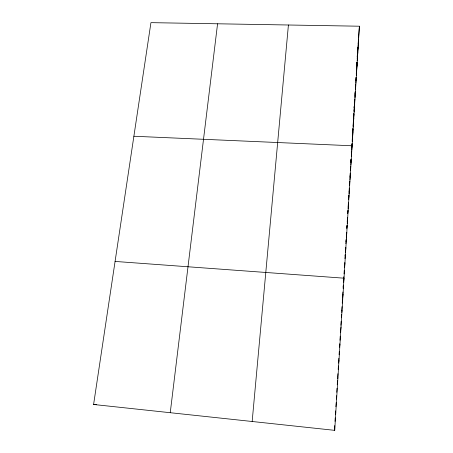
<?xml version="1.0" encoding="UTF-8"?>
<svg xmlns="http://www.w3.org/2000/svg" width="453" height="453" viewBox="0 0 453 453"><rect width="100%" height="100%" fill="white"/><g stroke="black" fill="none" stroke-linecap="round" stroke-linejoin="round"><path stroke-width="0.68" d="M351.285 152.316L351.375 150.917M352.644 130.153L352.728 128.782M353.567 115.153L353.646 113.794M354.02 107.706L354.104 106.364M355.367 85.753L355.452 84.349M356.726 63.545L356.811 62.169M334.75 425.554L334.705 430.35L93.595 404.484L150.94 22.65L359.405 26.212L334.705 430.35M335.01 421.364L335.226 417.864M335.435 414.37L335.65 410.894M335.905 406.749L336.154 402.604M336.369 399.15L336.579 395.695M336.789 392.287L337.038 388.193M337.247 384.778L337.496 380.684M337.712 377.213L337.927 373.691M338.187 369.472L338.402 365.956M338.618 362.445L338.872 358.278M339.082 354.801L339.297 351.324M339.761 343.719L339.552 347.157L339.909 344.376M339.971 340.288L340.226 336.166M340.435 332.729L340.645 329.32M340.894 325.248L341.143 321.177M341.347 317.785L341.562 314.342M341.772 310.837L342.032 306.63M342.247 303.125L342.502 298.929M342.717 295.464L342.927 291.998M343.142 288.533L343.351 285.067L343.159 287.123M343.606 280.888L343.861 276.709M344.031 273.918L344.246 270.435M344.501 266.302L344.71 262.859M344.965 258.725L345.214 254.603M345.424 251.2L345.633 247.791M345.882 243.703L346.132 239.637M346.335 236.268L346.545 232.899M346.794 228.856L347.004 225.413M347.219 221.913L347.474 217.712M347.898 210.747L347.728 213.516L348.006 210.203M348.114 207.287L348.368 203.137M348.827 195.566L348.578 199.677L348.923 195.441M349.036 192.146L349.291 188.035M349.501 184.631L349.705 181.245M349.954 177.18L350.203 173.12M350.373 170.328L350.633 166.092M350.849 162.57L351.064 159.043L350.86 161.693M351.318 154.858L351.534 151.37M351.749 147.882L352.004 143.72M352.213 140.266L352.468 136.127M352.932 128.578L352.677 132.678L352.944 129.224M353.097 125.849L353.346 121.749M353.844 113.618L353.555 118.352L353.889 114.207M354.008 110.917L354.257 106.863M354.473 103.335L354.733 99.099M354.909 96.274L355.163 92.067M355.379 88.573L355.633 84.383M355.848 80.894L356.058 77.44M356.273 73.986L356.522 69.836M356.738 66.41L356.987 62.304M357.196 58.884L357.445 54.802L357.321 56.835M357.655 51.416L357.898 47.355M357.179 56.874L357.275 55.572M357.666 50.192L357.864 47.418M358.119 43.964L358.414 39.87M358.561 37.82L359.405 26.212M357.621 52.701L358.629 38.918M356.721 67.061L357.077 62.197M357.179 60.804L357.842 51.767M355.039 94.162L355.237 91.449M355.39 89.417L355.741 84.671M355.843 83.312L356.115 77.378M356.273 75.277L357.049 64.756M354.461 104.133L354.818 99.354M354.925 97.99L355.435 91.166M354.042 112.146L354.614 104.592M353.102 127.151L353.782 118.165M351.873 145.787L352.038 143.703M352.196 141.619L352.944 131.897M351.285 156.251L351.664 151.364M351.771 149.966L352.094 145.781L133.878 136.251M350.412 170.339L350.741 166.132M350.854 164.728L351.239 159.824M349.473 185.283L349.807 181.058M349.92 179.654L350.367 174.026M349.036 194.031L349.49 188.391M348.114 208.884L348.606 202.921M346.873 227.508L347.038 225.532M347.208 223.556L347.706 217.627M346.007 241.659L346.188 239.546M346.313 238.136L346.794 232.502M345.135 255.968L345.254 254.563M345.441 252.463L345.877 247.548M252.162 421.494L288.414 25M344.501 267.649L344.943 262.78M343.612 282.315L344.003 278.187L115.079 261.432M342.417 300.316L342.553 298.969M342.683 297.627L343.023 294.257M341.471 315.747L341.613 314.444M341.817 312.485L342.026 310.531M340.52 331.358L341.018 327.004M170.243 412.706L217.57 23.788M338.572 363.142L338.969 360.577M337.695 378.776L337.921 377.689M93.595 404.484L96.421 404.518M335.565 412.275L335.792 412.57"/></g></svg>
